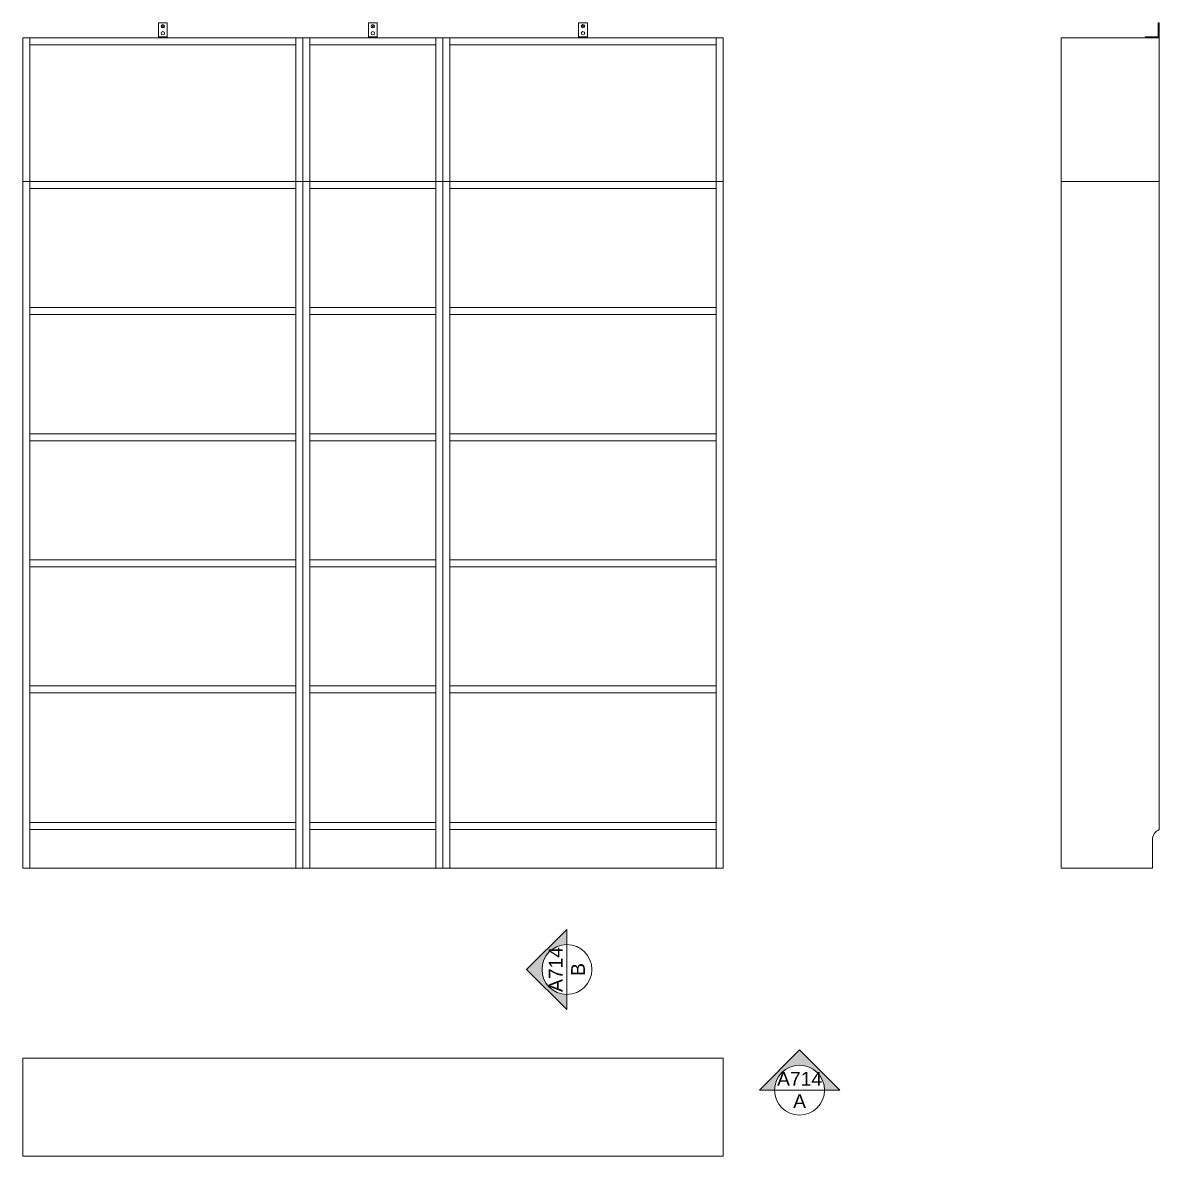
# Model space of a CAD drawing. Header units: inches. Extents: x -463 to 1011, y 264 to 964.
# Drawn here: x -462.9 to -138.3, y 263.8 to 587.4 of the extents above; entities that cross this region are included whole.
import ezdxf
from ezdxf.enums import TextEntityAlignment as Align

# ---------------------------------------------------------------- set-up
doc = ezdxf.new("R2010")
doc.units = ezdxf.units.IN
doc.header["$MEASUREMENT"] = 0
doc.layers.add('A-LINE-GRPH', color=7, linetype='Continuous', lineweight=13)
doc.layers.add('A-PRSP-1', color=7, linetype='Continuous', lineweight=40)
doc.styles.get("Standard").update_dxf_attribs({"font": 'Arial.ttf'})

# ---------------------------------------------------------------- blocks, each defined once
blk = doc.blocks.new('SYMBOL')
at = {"layer": 'A-PRSP-1', "linetype": 'Continuous', "lineweight": 20}
h = blk.add_hatch(color=256, dxfattribs=at)
h.dxf.hatch_style = 1
h.paths.add_polyline_path([(11.2063, 4.9481), (11.316, 4.9481, -1), (11.678, 4.9481), (11.7877, 4.9481), (11.497, 5.2405)])
at = {"linetype": 'Continuous', "lineweight": 20}
blk.add_line((11.316, 4.9481), (11.678, 4.9481), dxfattribs=at)
at = {"layer": 'A-PRSP-1', "linetype": 'Continuous', "lineweight": 20}
for p, q in [((11.2063, 4.9481), (11.497, 5.2405)), ((11.7877, 4.9481), (11.497, 5.2405)), ((11.316, 4.9481), (11.2063, 4.9481)), ((11.678, 4.9481), (11.7877, 4.9481))]:
    blk.add_line(p, q, dxfattribs=at)
blk.add_circle((11.497, 4.9481), 0.181, dxfattribs=at)
at = {"linetype": 'Continuous', "lineweight": 20}
for tag, p in [('TAVOLA', (11.497, 5.08)), ('SEZIONE', (11.497, 4.9181))]:
    blk.add_attdef(tag, text='', height=0.1, dxfattribs=at).set_placement(p, align=Align.TOP_CENTER)

msp = doc.modelspace()

# ---------------------------------------------------------------- linework, layer by layer
at = {"layer": 'A-LINE-GRPH'}
for p, q in [((-424.16, 583.07), (-424.16, 587.37)), ((-424.16, 587.37), (-421.66, 587.37)), ((-423.16, 586.37), (-422.96, 586.41)), ((-423.16, 586.37), (-422.66, 586.37)), ((-423.16, 586.37), (-422.96, 586.33)), ((-422.96, 586.41), (-422.91, 586.62)), ((-422.91, 586.12), (-422.96, 586.33)), ((-422.91, 586.62), (-422.91, 586.12)), ((-422.91, 586.62), (-422.87, 586.41)), ((-422.87, 586.33), (-422.91, 586.12)), ((-422.87, 586.41), (-422.66, 586.37)), ((-422.87, 586.33), (-422.67, 586.37)), ((-421.66, 587.37), (-421.66, 583.07)), ((-364.16, 583.07), (-364.16, 587.37)), ((-364.16, 587.37), (-361.66, 587.37)), ((-363.16, 586.37), (-362.96, 586.41)), ((-363.16, 586.37), (-362.66, 586.37)), ((-363.16, 586.37), (-362.96, 586.33)), ((-362.96, 586.41), (-362.91, 586.62)), ((-362.91, 586.12), (-362.96, 586.33)), ((-362.91, 586.62), (-362.91, 586.12)), ((-362.91, 586.62), (-362.87, 586.41)), ((-362.87, 586.33), (-362.91, 586.12)), ((-362.87, 586.41), (-362.66, 586.37)), ((-362.87, 586.33), (-362.67, 586.37)), ((-361.66, 587.37), (-361.66, 583.07)), ((-304.16, 583.07), (-304.16, 587.37)), ((-304.16, 587.37), (-301.66, 587.37)), ((-303.16, 586.37), (-302.96, 586.41)), ((-303.16, 586.37), (-302.66, 586.37)), ((-303.16, 586.37), (-302.96, 586.33)), ((-302.96, 586.41), (-302.91, 586.62)), ((-302.91, 586.12), (-302.96, 586.33)), ((-302.91, 586.62), (-302.91, 586.12)), ((-302.91, 586.62), (-302.87, 586.41)), ((-302.87, 586.33), (-302.91, 586.12)), ((-302.87, 586.41), (-302.66, 586.37)), ((-302.87, 586.33), (-302.67, 586.37)), ((-301.66, 587.37), (-301.66, 583.07)), ((-138.63, 587.37), (-138.63, 583.37)), ((-138.63, 587.37), (-138.33, 587.37)), ((-138.33, 587.37), (-138.33, 583.07)), ((-262.91, 583.07), (-462.91, 583.07)), ((-462.91, 583.07), (-462.91, 346.07)), ((-460.91, 583.07), (-460.91, 346.07)), ((-384.91, 581.07), (-460.91, 581.07)), ((-424.16, 583.37), (-421.66, 583.37)), ((-384.91, 583.07), (-384.91, 346.07)), ((-382.91, 583.07), (-382.91, 346.07)), ((-380.91, 583.07), (-380.91, 346.07)), ((-344.91, 581.07), (-380.91, 581.07)), ((-364.16, 583.37), (-361.66, 583.37)), ((-344.91, 583.07), (-344.91, 346.07)), ((-342.91, 583.07), (-342.91, 346.07)), ((-340.91, 583.07), (-340.91, 346.07)), ((-264.91, 581.07), (-340.91, 581.07)), ((-304.16, 583.37), (-301.66, 583.37)), ((-264.91, 346.07), (-264.91, 583.07)), ((-262.91, 346.07), (-262.91, 583.07)), ((-138.33, 583.07), (-166.33, 583.07)), ((-166.33, 583.07), (-166.33, 346.07)), ((-142.33, 583.37), (-138.63, 583.37)), ((-142.33, 583.37), (-142.33, 583.07)), ((-138.33, 357.07), (-138.33, 583.07)), ((-262.91, 542.07), (-462.91, 542.07)), ((-166.33, 542.07), (-138.33, 542.07)), ((-384.91, 540.07), (-460.91, 540.07)), ((-344.91, 540.07), (-380.91, 540.07)), ((-264.91, 540.07), (-340.91, 540.07)), ((-384.91, 506.07), (-460.91, 506.07)), ((-384.91, 504.07), (-460.91, 504.07)), ((-344.91, 506.07), (-380.91, 506.07)), ((-344.91, 504.07), (-380.91, 504.07)), ((-264.91, 506.07), (-340.91, 506.07)), ((-264.91, 504.07), (-340.91, 504.07)), ((-384.91, 470.07), (-460.91, 470.07)), ((-384.91, 468.07), (-460.91, 468.07)), ((-344.91, 470.07), (-380.91, 470.07)), ((-344.91, 468.07), (-380.91, 468.07)), ((-264.91, 470.07), (-340.91, 470.07)), ((-264.91, 468.07), (-340.91, 468.07)), ((-384.91, 434.07), (-460.91, 434.07)), ((-384.91, 432.07), (-460.91, 432.07)), ((-344.91, 434.07), (-380.91, 434.07)), ((-344.91, 432.07), (-380.91, 432.07)), ((-264.91, 434.07), (-340.91, 434.07)), ((-264.91, 432.07), (-340.91, 432.07)), ((-384.91, 398.07), (-460.91, 398.07)), ((-384.91, 396.07), (-460.91, 396.07)), ((-344.91, 398.07), (-380.91, 398.07)), ((-344.91, 396.07), (-380.91, 396.07)), ((-264.91, 398.07), (-340.91, 398.07)), ((-264.91, 396.07), (-340.91, 396.07)), ((-384.91, 359.07), (-460.91, 359.07)), ((-384.91, 357.07), (-460.91, 357.07)), ((-344.91, 359.07), (-380.91, 359.07)), ((-344.91, 357.07), (-380.91, 357.07)), ((-264.91, 359.07), (-340.91, 359.07)), ((-264.91, 357.07), (-340.91, 357.07)), ((-140.28, 346.07), (-140.28, 354.07)), ((-462.91, 346.07), (-262.91, 346.07)), ((-166.33, 346.07), (-140.28, 346.07)), ((-462.91, 291.82), (-462.91, 263.82)), ((-262.91, 291.82), (-462.91, 291.82)), ((-262.91, 263.82), (-262.91, 291.82)), ((-462.91, 263.82), (-262.91, 263.82))]:
    msp.add_line(p, q, dxfattribs=at)
for centre in [(-422.91, 586.37), (-422.91, 584.37), (-362.91, 586.37), (-362.91, 584.37), (-302.91, 586.37), (-302.91, 584.37)]:
    msp.add_circle(centre, 0.5, dxfattribs=at)
msp.add_arc((-137.12, 354.14), 3.17, 112.5934, 181.3589, dxfattribs=at)

# ---------------------------------------------------------------- block references
at = {"layer": 'A-LINE-GRPH', "xscale": 39.37007874015748, "yscale": 39.37007874015748, "zscale": 39.37007874015748, "rotation": 90}
msp.add_blockref('SYMBOL', (-112.68, -135.5), dxfattribs=at).add_auto_attribs({'SEZIONE': 'B', 'TAVOLA': 'A714'})
at = {"layer": 'A-LINE-GRPH', "xscale": 39.37007874015748, "yscale": 39.37007874015748, "zscale": 39.37007874015748}
msp.add_blockref('SYMBOL', (-693.69, 87.89), dxfattribs=at).add_auto_attribs({'SEZIONE': 'A', 'TAVOLA': 'A714'})

doc.saveas('drawing.dxf')
